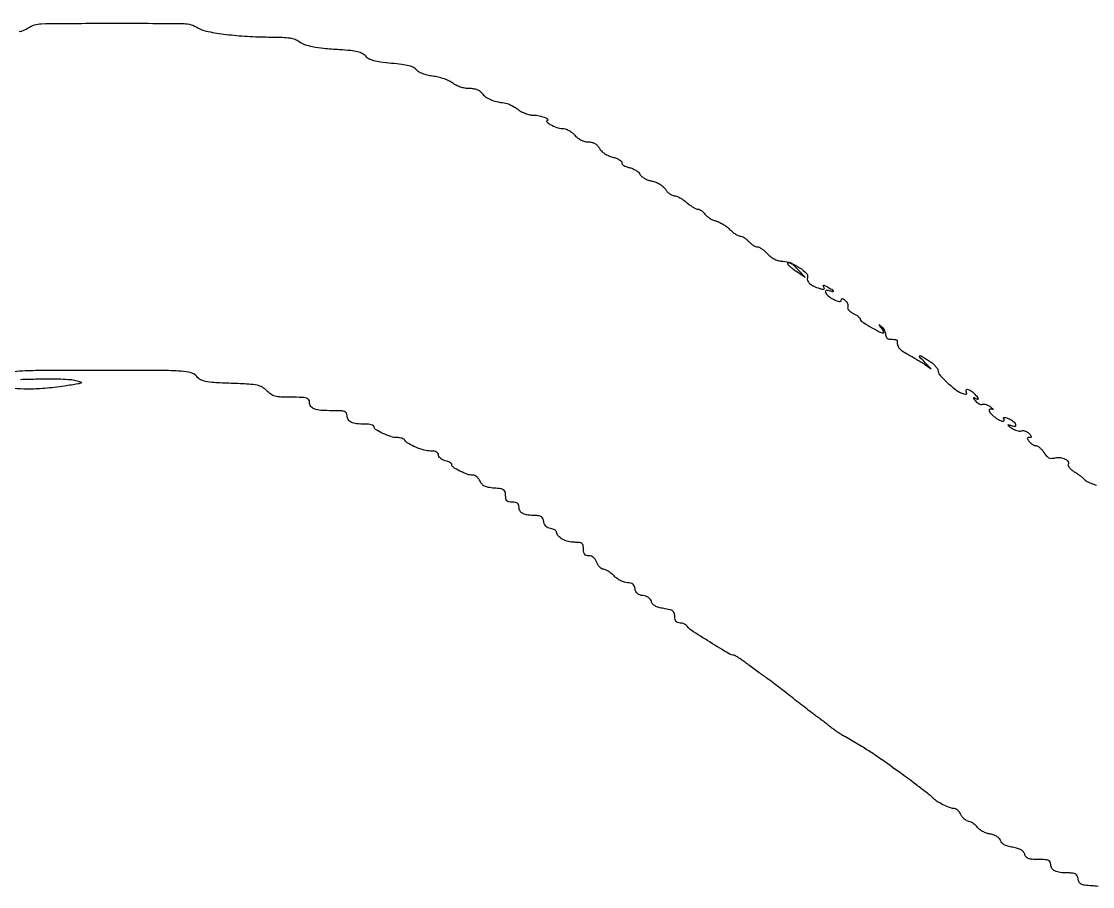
# Model space of a CAD drawing. Extents: x 0 to 2372, y 0 to 2187.
# Drawn here: x 838.7 to 1237.6, y 1522.9 to 1844.9 of the extents above; entities that cross this region are included whole.
import ezdxf

# ---------------------------------------------------------------- set-up
doc = ezdxf.new("R2010")
doc.units = 0

msp = doc.modelspace()

# ---------------------------------------------------------------- linework, layer by layer
for points in [[(837.893766, 1841.086657, 0.113673), (841.191509, 1842.421585, -0.150691), (846.107393, 1844.006483, -0.002991), (872.714829, 1844.186565, -0.00311), (899.248765, 1844.042364, -0.143061), (904.403581, 1842.471219, 0.097479), (907.452246, 1841.233364, 0.014787), (913.97369, 1840.169026, 0.016253), (921.779485, 1839.388166, 0.014096), (930, 1839.067311, -0.004535), (935.771813, 1838.952488, -0.027993), (938.72911, 1838.700715, -0.055911), (940.620861, 1838.212415, -0.076347), (942.149118, 1837.344057, 0.085836), (944.104287, 1836.28138, 0.034102), (947.067587, 1835.498066, 0.024124), (951.241241, 1834.901337, 0.008827), (957.188737, 1834.447733, -0.009815), (961.341272, 1834.12277, -0.037116), (963.907861, 1833.677109, -0.061359), (965.619931, 1833.015646, -0.09497), (966.848204, 1832.021125, 0.095996), (968.072665, 1831.033808, 0.055016), (969.842925, 1830.332363, 0.034997), (972.457329, 1829.809544, 0.010477), (976.5, 1829.377551, -0.010543), (980.366024, 1828.96392, -0.031749), (982.968757, 1828.46027, -0.047799), (984.710431, 1827.82422, -0.127875), (985.713033, 1826.979668, 0.109233), (986.524128, 1826.243799, 0.037879), (987.959438, 1825.561967, 0.033602), (989.786747, 1824.995552, 0.025384), (991.853487, 1824.613824, -0.028436), (993.924621, 1824.218208, -0.023613), (996.072928, 1823.570535, -0.024257), (997.987864, 1822.786664, -0.057432), (999.298183, 1821.980089, 0.053365), (1000.535657, 1821.204449, 0.034288), (1002.107566, 1820.568009, 0.033826), (1003.786635, 1820.141893, 0.045258), (1005.351025, 1820, -0.036571), (1006.959148, 1819.882221, -0.05503), (1008.317926, 1819.526327, -0.064192), (1009.402083, 1818.942013, -0.083938), (1010.193296, 1818.143459, 0.083453), (1011.475958, 1816.846401, 0.054111), (1013.314737, 1815.802499, 0.045493), (1015.66887, 1815.029409, 0.029269), (1018.503614, 1814.54906, -0.05837), (1019.580067, 1814.30162, -0.025605), (1020.933346, 1813.739411, -0.024917), (1022.324329, 1812.988935, -0.03049), (1023.538921, 1812.148045, 0.046191), (1024.81229, 1811.32429, 0.031873), (1026.382619, 1810.62649, 0.032223), (1027.99355, 1810.14575, 0.055224), (1029.384859, 1809.984687, -0.05478), (1031.53041, 1809.738235, -0.034984), (1033.935826, 1809.01058, -0.138303), (1034.747798, 1808.407849, -0.617207), (1034.55887, 1808.015313, 0.64611), (1034.342223, 1807.513084, 0.083838), (1035.611468, 1806.520886, 0.03561), (1038.092574, 1805.397916, 0.085572), (1040.069665, 1805.031803, -0.074924), (1041.232661, 1804.841798, -0.044723), (1042.526011, 1804.293607, -0.042776), (1043.775791, 1803.482299, -0.048491), (1044.813051, 1802.5, 0.04721), (1045.912581, 1801.453386, 0.050958), (1047.162514, 1800.661762, 0.053306), (1048.491277, 1800.167324, 0.062511), (1049.824407, 1800, -0.052793), (1051.169971, 1799.85753, -0.077476), (1052.279182, 1799.432888, -0.079908), (1053.182418, 1798.702865, -0.060118), (1053.916831, 1797.655403, 0.076276), (1054.676127, 1796.643331, 0.046427), (1055.839121, 1795.698822, 0.043091), (1057.270144, 1794.91113, 0.041249), (1058.835811, 1794.366789, -0.028928), (1060.22314, 1793.922405, -0.044139), (1061.357456, 1793.36598, -0.054048), (1062.115366, 1792.787107, -0.256973), (1062.274678, 1792.285421, 0.231623), (1062.403043, 1791.80219, 0.070019), (1062.991989, 1791.289667, 0.054006), (1063.90681, 1790.826801, 0.03609), (1065.032995, 1790.492753, -0.046877), (1066.248801, 1790.103446, -0.040522), (1067.435067, 1789.478953, -0.042521), (1068.421622, 1788.728093, -0.086174), (1069.02047, 1787.961751, 0.098409), (1069.649346, 1787.196026, 0.042771), (1070.739888, 1786.447486, 0.040137), (1072.073812, 1785.826307, 0.04256), (1073.464165, 1785.440745, -0.046788), (1074.956327, 1785.013356, -0.043351), (1076.383862, 1784.307668, -0.045194), (1077.603953, 1783.406662, -0.066183), (1078.475065, 1782.397712, 0.045713), (1079.203959, 1781.480331, 0.044819), (1080.091903, 1780.703969, 0.048454), (1080.998396, 1780.170348, 0.109056), (1081.773053, 1779.998779, -0.095414), (1082.631624, 1779.832804, -0.028424), (1083.846211, 1779.2639, -0.027378), (1085.166326, 1778.455223, -0.026484), (1086.405539, 1777.498779, 0.020031), (1087.612386, 1776.542221, 0.023195), (1088.835855, 1775.734016, 0.023082), (1089.921299, 1775.15332, 0.111733), (1090.598835, 1775, -0.109307), (1091.185546, 1774.870186, -0.045271), (1091.892158, 1774.45998, -0.04195), (1092.598108, 1773.864995, -0.042201), (1093.193296, 1773.161633, 0.064157), (1093.88947, 1772.408434, 0.034653), (1094.913614, 1771.665934, 0.033869), (1096.079557, 1771.043563, 0.04503), (1097.21475, 1770.651428, -0.050149), (1098.433712, 1770.216371, -0.025723), (1099.86342, 1769.445565, -0.025279), (1101.267384, 1768.492371, -0.034615), (1102.419296, 1767.489795, 0.025456), (1103.474588, 1766.536816, 0.028284), (1104.586163, 1765.731377, 0.029308), (1105.601324, 1765.161018, 0.11381), (1106.299558, 1765, -0.103138), (1106.958896, 1764.862533, -0.036877), (1107.813255, 1764.4125, -0.034697), (1108.704774, 1763.76534, -0.034505), (1109.5, 1763, 0.034559), (1110.295396, 1762.234661, 0.034723), (1111.187419, 1761.5875, 0.036906), (1112.042491, 1761.137506, 0.103027), (1112.702736, 1761, -0.120769), (1113.399088, 1760.829314, -0.030473), (1114.406142, 1760.223358, -0.029301), (1115.505442, 1759.368084, -0.025908), (1116.545772, 1758.356111, 0.043159), (1117.8137, 1757.205049, 0.050418), (1119.199221, 1756.35537, 0.052143), (1120.684414, 1755.821351, 0.052136), (1122.248023, 1755.606111, -0.090805), (1125.171651, 1754.971547, -0.048145), (1128.451988, 1753.217379, -0.047937), (1131.031029, 1751.118643, -0.297957), (1131.373827, 1749.531793, 0.19657), (1131.39736, 1748.451607, 0.108494), (1132.183489, 1747.364567, 0.071959), (1133.709038, 1746.35443, 0.035816), (1135.875229, 1745.515255, 0.016775), (1137.00173, 1745.210213, 0.129698), (1137.54268, 1745.224854, 0.384598), (1137.701288, 1745.482703, 0.092947), (1137.504552, 1745.992634, -0.051423), (1137.245912, 1746.526944, -0.503749), (1137.363934, 1746.705047, -0.127045), (1137.798397, 1746.616775, -0.009554), (1138.879323, 1746.064584, -0.019574), (1140.406075, 1745.168929, -0.148743), (1140.940878, 1744.541403, -0.609511), (1140.724732, 1744.276448, -0.039556), (1139.5, 1744.638374, 0.162536), (1138.355552, 1744.688939, 0.464247), (1138.070632, 1744.056739, 0.111946), (1139.123738, 1742.724261, 0.050483), (1141, 1741.5, 0.018654), (1142.34672, 1740.86608, 0.067359), (1143.258958, 1740.61545, 0.165012), (1143.780312, 1740.717592, 0.268768), (1144, 1741.096765, -0.091517), (1144.085358, 1741.559207, -0.319958), (1144.324005, 1741.717758, -0.143857), (1144.739552, 1741.580664, -0.022079), (1145.440559, 1741.049332, -0.062961), (1145.955584, 1740.499051, -0.063043), (1146.31719, 1739.838143, -0.069042), (1146.478116, 1739.171464, -0.116877), (1146.401921, 1738.605007, 0.19071), (1146.407832, 1738.041322, 0.080341), (1146.809213, 1737.38329, 0.063212), (1147.525083, 1736.734239, 0.045707), (1148.461362, 1736.199558, -0.027989), (1149.433319, 1735.689229, -0.036591), (1150.254275, 1735.112264, -0.039891), (1150.836719, 1734.552563, -0.183408), (1151, 1734.122406, 0.256376), (1151.448935, 1733.304412, 0.008107), (1154.797639, 1731.248065, 0.011818), (1158.135579, 1729.377209, 0.122411), (1159.653238, 1729, 0.441432), (1159.776523, 1729.135186, 0.076252), (1159.682103, 1729.514062, 0.04253), (1159.387473, 1730.077992, 0.020331), (1158.920673, 1730.75, -0.001366), (1158.114834, 1731.821013, -0.225827), (1158.086701, 1731.961162, -0.561476), (1158.164615, 1731.98539, -0.002022), (1159.036622, 1731.211606, -0.056388), (1159.588726, 1730.592568, -0.04126), (1160.057149, 1729.798893, -0.041961), (1160.379051, 1728.961088, -0.069154), (1160.488394, 1728.211606, 0.100137), (1160.640441, 1727.485395, 0.132063), (1161.057949, 1726.956891, 0.111107), (1161.747337, 1726.65045, 0.057641), (1162.691021, 1726.573064, -0.024653), (1163.526625, 1726.559727, -0.04131), (1164.220969, 1726.456328, -0.052416), (1164.700575, 1726.289293, -0.318751), (1164.8226, 1726.073064, 0.079731), (1164.905281, 1724.592034, 0.111862), (1165.464663, 1723.396682, 0.079441), (1166.65194, 1722.286715, 0.024634), (1168.75, 1721.017782, -0.005832), (1170.368637, 1720.12011, -0.004355), (1172.132812, 1719.094179, -0.004403), (1173.778407, 1718.098236, -0.009999), (1175, 1717.309965), (1177.5, 1715.625014), (1175.25, 1717.851462, -0.005505), (1173.122262, 1720.003801, -0.460063), (1173.160779, 1720.413495, -0.299535), (1173.693738, 1720.430884, -0.004507), (1176.457674, 1718.70396, -0.026641), (1177.784403, 1717.755307, -0.032517), (1178.912089, 1716.727646, -0.034302), (1179.7205, 1715.76432, -0.151134), (1179.957674, 1715.071005, 0.17873), (1180.638582, 1713.382605, 0.020629), (1183.557107, 1710.42243, 0.024829), (1186.788638, 1707.691791, 0.086365), (1189.204989, 1706.434939, 0.023193), (1190.091283, 1706.19826, 0.135595), (1190.568495, 1706.224518, 0.35629), (1190.717823, 1706.461778, 0.108115), (1190.566212, 1706.892866, -0.207249), (1190.456091, 1707.647714, -0.384346), (1190.938307, 1707.958892, -0.107007), (1192.132614, 1707.490147, -0.049587), (1193.428571, 1706.428571, -0.018608), (1194.594868, 1705.172077, -0.134259), (1194.946342, 1704.433284, -0.567057), (1194.685254, 1704.206025, -0.056445), (1193.75, 1704.632941, 0.049931), (1193.305324, 1704.842946, 0.570317), (1193.185318, 1704.74285, 0.119418), (1193.333689, 1704.390656, 0.011346), (1193.910214, 1703.646449, 0.052866), (1194.541887, 1703.017348, 0.058593), (1195.271187, 1702.559431, 0.066705), (1195.983785, 1702.330845, 0.136744), (1196.563015, 1702.385807, -0.121734), (1197.171246, 1702.461698, -0.050852), (1197.983206, 1702.280332, -0.04627), (1198.854122, 1701.89781, -0.044403), (1199.652801, 1701.357159, -0.009962), (1200.301529, 1700.806575, -0.061777), (1200.590198, 1700.479913, -0.651915), (1200.537307, 1700.394627, -0.082465), (1200.25, 1700.48486, 0.184551), (1199.343031, 1700.579408, 0.431761), (1199.053674, 1700.042758, 0.10857), (1199.798813, 1698.791046, 0.05168), (1201.222506, 1697.556704, 0.02539), (1202.916507, 1696.494074, 0.084616), (1204.149947, 1696.056864, 0.376109), (1204.591297, 1696.326045, 0.217646), (1204.508327, 1696.986527, -0.190977), (1204.44927, 1697.318283, -0.330168), (1204.647747, 1697.496532, -0.092395), (1205.211783, 1697.445455, -0.019937), (1206.14781, 1697.141025, -0.040598), (1207.040772, 1696.725574, -0.039334), (1207.864949, 1696.167461, -0.042052), (1208.508565, 1695.558272, -0.102119), (1208.834951, 1694.995148, -0.090159), (1208.912996, 1694.44892, -0.284824), (1208.715198, 1694.155326, -0.160014), (1208.234201, 1694.104323, -0.031437), (1207.38645, 1694.343104, 0.003471), (1206.157142, 1694.76481, 0.535466), (1206.05899, 1694.688679, 0.211241), (1206.15719, 1694.503908, 0.001832), (1207.447543, 1693.497764, 0.052142), (1208.315637, 1692.960246, 0.046306), (1209.310995, 1692.588229, 0.049002), (1210.278741, 1692.424892, 0.094432), (1211.056361, 1692.517888, -0.093808), (1211.785758, 1692.606033, -0.065391), (1212.600826, 1692.443014, -0.063274), (1213.374099, 1692.065298, -0.074466), (1213.981262, 1691.522578, -0.017216), (1214.59815, 1690.724924, -0.154093), (1214.734927, 1690.309529, -0.341277), (1214.558432, 1690.075159, -0.066993), (1214, 1690, 0.06312), (1213.432862, 1689.928118, 0.342148), (1213.255111, 1689.698768, 0.157546), (1213.386402, 1689.292434, 0.016921), (1214, 1688.5, 0.044487), (1214.569634, 1687.926066, 0.040305), (1215.250076, 1687.440625, 0.042653), (1215.93432, 1687.106838, 0.092412), (1216.507435, 1687, -0.141027), (1217.107302, 1686.827372, -0.039605), (1217.897251, 1686.239737, -0.036581), (1218.723777, 1685.402429, -0.031447), (1219.465787, 1684.411871, 0.03647), (1220.436748, 1683.14242, 0.10283), (1221.328222, 1682.478679, 0.116523), (1222.340731, 1682.270207, 0.054294), (1223.676451, 1682.45493, -0.092192), (1225.568879, 1682.572489, -0.09125), (1227.384499, 1682.003248, -0.132156), (1228.453979, 1681.009712, -0.285655), (1228.457124, 1679.930625, 0.267915), (1228.443784, 1679.486679, 0.054979), (1228.906443, 1678.815243, 0.044289), (1229.690132, 1678.056716, 0.028431), (1230.718135, 1677.31703, -0.007149), (1231.819922, 1676.593332, -0.008702), (1232.829702, 1675.883257, -0.00751), (1233.657001, 1675.260463, -0.058689), (1234, 1674.922802, 0.092214), (1235.132024, 1673.948038, 0.033248), (1237.042828, 1673.00011, 0.029089), (1238.97745, 1672.324718, 0.210868)], [(1239.648843, 1522.939077, 0.021053), (1237.244009, 1523.195454, -0.015208), (1234.6315, 1523.44313, -0.085785), (1233.296704, 1523.850314, -0.154705), (1232.56758, 1524.56331, -0.087352), (1232.180449, 1525.75, 0.069179), (1231.854928, 1526.885382, 0.151965), (1231.266069, 1527.558166, 0.110395), (1230.258891, 1527.903486, 0.027607), (1228.512237, 1528, -0.027133), (1225.478092, 1528.16477, -0.084363), (1223.514649, 1528.722639, -0.140482), (1222.410298, 1529.69966, -0.142799), (1222, 1531.106989, 0.118253), (1221.769189, 1532.069261, 0.179151), (1221.143345, 1532.646976, 0.084055), (1219.891569, 1532.931072, 0.013865), (1217.40638, 1533, -0.01686), (1215.007106, 1533.080928, -0.073693), (1213.623578, 1533.382412, -0.130043), (1212.799355, 1533.971219, -0.109452), (1212.308406, 1534.928655, 0.114524), (1211.833106, 1535.833142, 0.084273), (1210.957488, 1536.556943, 0.061306), (1209.629401, 1537.11869, 0.027589), (1207.780031, 1537.537164, -0.028265), (1205.993797, 1537.943892, -0.055907), (1204.651945, 1538.498761, -0.075094), (1203.748094, 1539.191169, -0.128553), (1203.285961, 1540.014485, 0.121571), (1202.862069, 1540.794613, 0.067034), (1202.025081, 1541.495659, 0.055706), (1200.855012, 1542.063865, 0.038853), (1199.436699, 1542.445898, -0.040332), (1198.048439, 1542.824236, -0.035195), (1196.671418, 1543.434305, -0.036819), (1195.502195, 1544.169001, -0.081471), (1194.768258, 1544.92047, 0.053494), (1194.128773, 1545.652684, 0.037938), (1193.273322, 1546.330656, 0.038433), (1192.345431, 1546.858856, 0.063643), (1191.489516, 1547.136391, -0.083809), (1190.65546, 1547.44432, -0.050232), (1189.794451, 1548.060663, -0.048573), (1189.037802, 1548.869504, -0.060225), (1188.512872, 1549.755842, 0.061585), (1188.001489, 1550.613991, 0.058099), (1187.287533, 1551.340779, 0.062486), (1186.488592, 1551.834389, 0.107566), (1185.727688, 1552, -0.097858), (1184.230298, 1552.295897, -0.021422), (1181.834886, 1553.403274, -0.023038), (1179.486921, 1554.753663, -0.06142), (1178, 1555.982591, 0.037432), (1177.049623, 1556.847835, 0.001596), (1173.464301, 1559.633421, 0.003089), (1169.743972, 1562.468398, 0.00547), (1166.636155, 1564.753611, 0.00256), (1159.533703, 1569.802427, 0.008216), (1154.731252, 1573.062807, 0.010504), (1150.493356, 1575.713771, 0.006857), (1145.5, 1578.601132, -0.012876), (1144.16103, 1579.397038, -0.007715), (1142.610361, 1580.407421, -0.007722), (1141.097229, 1581.46128, -0.013308), (1139.875696, 1582.390694, 0.004385), (1138.669396, 1583.342973, 0.002537), (1137.203113, 1584.467891, 0.002535), (1135.72057, 1585.581575, 0.004257), (1134.462733, 1586.5, -0.007077), (1132.985734, 1587.591275, -0.00186), (1130.651539, 1589.38125, -0.001888), (1128.009329, 1591.439062, -0.001935), (1125.404445, 1593.5, 0.003192), (1122.739485, 1595.597596, 0.002762), (1119.916509, 1597.765625, 0.00278), (1117.336512, 1599.70197, 0.0081), (1115.526272, 1601, -0.003787), (1113.884745, 1602.155749, -0.002171), (1111.921305, 1603.573437, -0.002168), (1109.959728, 1605.015843, -0.003609), (1108.32136, 1606.25, 0.009161), (1106.890157, 1607.303398, 0.012644), (1105.565266, 1608.192188, 0.009281), (1104.438537, 1608.878407, 0.132893), (1103.989134, 1609, -0.136364), (1102.339886, 1609.45832, -0.002961), (1095.149042, 1613.847652, -0.003392), (1088.086641, 1618.282721, -0.113928), (1086.70031, 1619.694249, 0.091392), (1086.251271, 1620.19421, 0.053408), (1085.562625, 1620.616436, 0.051014), (1084.755649, 1620.903129, 0.059927), (1083.95031, 1621, -0.078949), (1083.060085, 1621.141447, -0.142847), (1082.455539, 1621.554079, -0.122447), (1082.11003, 1622.279639, -0.050228), (1082, 1623.372192, 0.074481), (1081.810658, 1624.636218, 0.160716), (1081.248702, 1625.429931, 0.1003), (1080.11944, 1625.956166, 0.019398), (1077.899069, 1626.400149, -0.026471), (1076.001989, 1626.807462, -0.061352), (1074.655864, 1627.35604, -0.085856), (1073.775086, 1628.069485, -0.116246), (1073.297238, 1628.971361, 0.098509), (1072.907606, 1629.77353, 0.077093), (1072.210163, 1630.447614, 0.069156), (1071.263819, 1630.935964, 0.055818), (1070.148169, 1631.193404, -0.051006), (1068.921068, 1631.464186, -0.098315), (1068.048768, 1631.957988, -0.108399), (1067.484494, 1632.71, -0.071796), (1067.180449, 1633.75, 0.063865), (1066.891167, 1634.800822, 0.124866), (1066.372646, 1635.490544, 0.117354), (1065.56339, 1635.875556, 0.052656), (1064.384995, 1636, -0.078518), (1063.256787, 1636.178269, -0.038056), (1061.902013, 1636.734375, -0.036536), (1060.548367, 1637.543259, -0.043461), (1059.409091, 1638.5, 0.026905), (1058.343335, 1639.456839, 0.029225), (1057.208923, 1640.265625, 0.030488), (1056.164755, 1640.836026, 0.110198), (1055.429795, 1641, -0.139587), (1054.794064, 1641.181007, -0.061295), (1054.105833, 1641.734375, -0.053907), (1053.473254, 1642.543666, -0.048141), (1053, 1643.5, 0.056115), (1052.470465, 1644.528582, 0.071229), (1051.759007, 1645.32396, 0.079254), (1050.922286, 1645.826241, 0.095907), (1050.024751, 1646, -0.073703), (1049.073375, 1646.141004, -0.150053), (1048.452475, 1646.55868, -0.125981), (1048.106888, 1647.312004, -0.044896), (1048, 1648.5, 0.049699), (1047.866262, 1649.842155, 0.179478), (1047.42182, 1650.560904, 0.138331), (1046.532781, 1650.923128, 0.025555), (1044.75, 1651.031803, -0.059992), (1042.323241, 1651.348148, -0.06475), (1040.107292, 1652.230107, -0.076687), (1038.529899, 1653.457311, -0.191424), (1038, 1654.790692, 0.183841), (1037.835158, 1655.223867, 0.072688), (1037.339062, 1655.640393, 0.058898), (1036.611068, 1655.979258, 0.044257), (1035.75, 1656.180449, -0.071286), (1034.772547, 1656.465132, -0.090158), (1034, 1657, -0.090158), (1033.465132, 1657.772547, -0.071286), (1033.180449, 1658.75, 0.065691), (1032.875067, 1659.843749, 0.138323), (1032.326407, 1660.524495, 0.115972), (1031.430056, 1660.8894, 0.038945), (1030.012237, 1661, -0.032097), (1027.287886, 1661.175066, -0.08738), (1025.44955, 1661.749095, -0.135987), (1024.39088, 1662.730014, -0.139185), (1024, 1664.106989, 0.085724), (1023.850406, 1664.973107, 0.146188), (1023.419838, 1665.560699, 0.117503), (1022.658664, 1665.895303, 0.045088), (1021.5, 1666, -0.045363), (1020.239529, 1666.114593, -0.149202), (1019.505885, 1666.49425, -0.15244), (1019.11835, 1667.21303, -0.048019), (1019, 1668.442502, 0.065109), (1018.825154, 1669.779525, 0.186214), (1018.283522, 1670.525079, 0.109891), (1017.167569, 1670.939278, 0.016069), (1014.75, 1671.192502, -0.024243), (1012.600665, 1671.453199, -0.071395), (1011.18671, 1671.908822, -0.09826), (1010.220732, 1672.643418, -0.077983), (1009.512872, 1673.75, 0.061963), (1009.0004, 1674.610376, 0.058278), (1008.283281, 1675.339062, 0.06261), (1007.479663, 1675.833887, 0.107122), (1006.713212, 1676, -0.087263), (1004.704967, 1676.353182, -0.030447), (1002.002318, 1677.524773, -0.024568), (999.540322, 1678.931298, -0.256041), (999, 1679.917272, 0.211831), (998.833361, 1680.292952, 0.049377), (998.265625, 1680.713139, 0.042551), (997.457299, 1681.107016, 0.030625), (996.5, 1681.410644, -0.052514), (995.543788, 1681.760596, -0.061291), (994.734375, 1682.288816, -0.071387), (994.184637, 1682.906036, -0.147328), (994, 1683.519052, 0.15225), (993.80383, 1684.148353, 0.122275), (993.269503, 1684.619926, 0.082952), (992.381428, 1684.908545, 0.037192), (991.153638, 1685, -0.068029), (988.675308, 1685.338766, -0.031325), (985.592368, 1686.40968, -0.029509), (982.791097, 1687.783492, -0.12623), (981.460864, 1689.063324, 0.130681), (981.079898, 1689.423485, 0.045429), (980.38011, 1689.724851, 0.041386), (979.512618, 1689.930834, 0.037619), (978.594621, 1690, -0.07802), (976.24723, 1690.368532, -0.032793), (973.267271, 1691.548455, -0.027025), (970.605536, 1692.990876, -0.260714), (970, 1694.073242, 0.285009), (969.777925, 1694.431189, 0.048901), (968.9959, 1694.727765, 0.040595), (967.891648, 1694.932831, 0.025623), (966.581787, 1695, -0.026536), (963.50424, 1695.163448, -0.083928), (961.523634, 1695.719244, -0.141015), (960.412978, 1696.695782, -0.143315), (960, 1698.106989, 0.132746), (959.735872, 1699.084319, 0.178556), (959.034445, 1699.662655, 0.073744), (957.598842, 1699.937115, 0.010421), (954.581787, 1700, -0.015406), (950.230957, 1700.13409, -0.071558), (947.776412, 1700.64314, -0.149327), (946.488236, 1701.609928, -0.158945), (946, 1703.106989, 0.15715), (945.679618, 1704.101168, 0.170823), (944.848568, 1704.680666, 0.060548), (943.103101, 1704.943734, 0.00716), (939.174314, 1705, -0.01132), (935.332763, 1705.086985, -0.053172), (933.152437, 1705.419906, -0.083636), (931.593567, 1706.124769, -0.056328), (930.101587, 1707.391865, 0.073301), (928.421164, 1708.72392, 0.079746), (926.4745, 1709.46728, 0.037838), (923.39124, 1709.87031, 0.005031), (916.823175, 1710.16131, -0.004916), (910.33765, 1710.447155, -0.036656), (907.280776, 1710.837965, -0.080781), (905.427104, 1711.539185, -0.092078), (903.985609, 1712.769444, 0.159861), (901.898622, 1714.116277, 0.048538), (898.132622, 1714.720396, 0.014673), (890.756882, 1714.961785, 0.000843), (868.089707, 1715, 0.000967), (847.067652, 1714.959356, 0.011973), (839.07616, 1714.73705, 0.026482), (834.90907, 1714.299127, 0.368755)], [(838.365776, 1711.662731, 0.00366), (844.75, 1711.831977, -0.00876), (849.122283, 1711.903273, -0.009548), (853.370313, 1711.816983, -0.009087), (856.998397, 1711.60785, -0.045726), (859, 1711.270149, -0.022401), (860.886346, 1710.679753, -0.661882), (860.906089, 1710.309751, -0.074481), (859.793402, 1709.958164, -0.002003), (854.709152, 1709.17229, -0.01526), (847.357946, 1708.294599, -0.023042), (840.916988, 1708.022383, -0.019008), (835.813349, 1708.236089, -0.289066)]]:
    msp.add_lwpolyline(points, format="xyb")
msp.add_lwpolyline([(1124, 1754.568094, 0.216273), (1124.113732, 1754.317457, 0.007425), (1124.954688, 1753.603396, 0.012721), (1126.004531, 1752.78239, 0.008401), (1127.25, 1751.890522), (1130.5, 1749.644855), (1128.075686, 1752.322428, 0.025115), (1126.548019, 1753.848202, 0.057803), (1125.22714, 1754.789359, 0.143936), (1124.381398, 1754.976438, 0.394373)], format="xyb", close=True)

doc.saveas('drawing.dxf')
